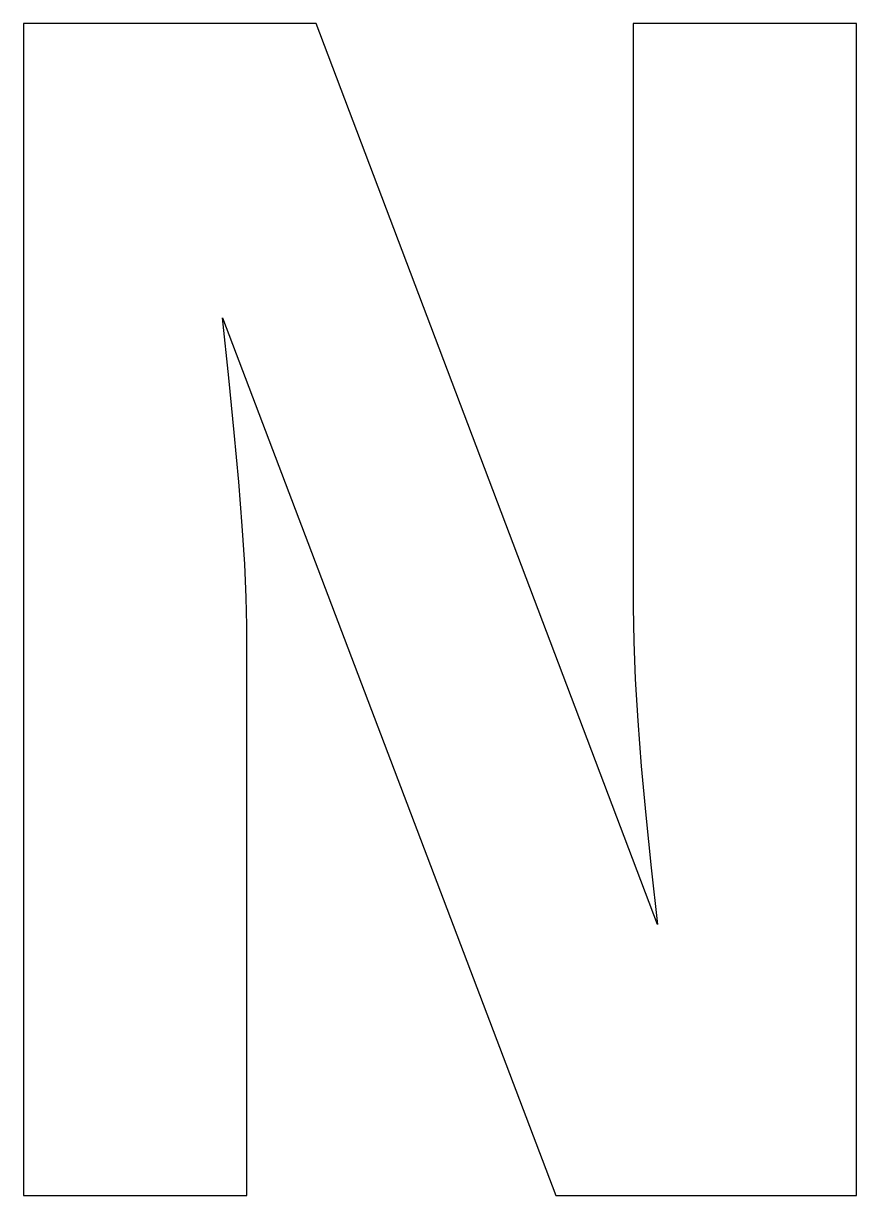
# Model space of a CAD drawing. Header units: metres. Extents: x -30 to 31.8, y -84.9 to 2.
import ezdxf

# ---------------------------------------------------------------- set-up
doc = ezdxf.new("R2010")
doc.units = ezdxf.units.M

msp = doc.modelspace()

# ---------------------------------------------------------------- linework, layer by layer
for p, q in [((-8.25433, 1.99879), (-29.9647, 1.99879)), ((-29.9647, 1.99879), (-29.9647, -84.9062)), ((17.0632, -64.8061), (-8.25433, 1.99879)), ((31.8157, 1.99879), (15.2591, 1.99879)), ((15.2591, 1.99879), (15.2591, -41.2927)), ((31.8157, -84.9062), (31.8157, 1.99879)), ((-14.7335, -24.281), (-15.2121, -19.8398)), ((-15.2121, -19.8398), (9.52585, -84.9062)), ((-14.3285, -28.3278), (-14.7335, -24.281)), ((-13.9972, -31.9802), (-14.3285, -28.3278)), ((-13.7394, -35.2382), (-13.9972, -31.9802)), ((-13.5553, -38.1017), (-13.7394, -35.2382)), ((-13.4449, -40.5708), (-13.5553, -38.1017)), ((-13.4081, -42.6455), (-13.4449, -40.5708)), ((15.2591, -41.2927), (15.2959, -43.8236)), ((-13.4081, -84.9062), (-13.4081, -42.6455)), ((15.2959, -43.8236), (15.4064, -46.6306)), ((15.4064, -46.6306), (15.5905, -49.7136)), ((15.5905, -49.7136), (15.8482, -53.0727)), ((15.8482, -53.0727), (16.1795, -56.7078)), ((16.1795, -56.7078), (16.5845, -60.6189)), ((16.5845, -60.6189), (17.0632, -64.8061)), ((-29.9647, -84.9062), (-13.4081, -84.9062)), ((9.52585, -84.9062), (31.8157, -84.9062))]:
    msp.add_line(p, q)

doc.saveas('drawing.dxf')
